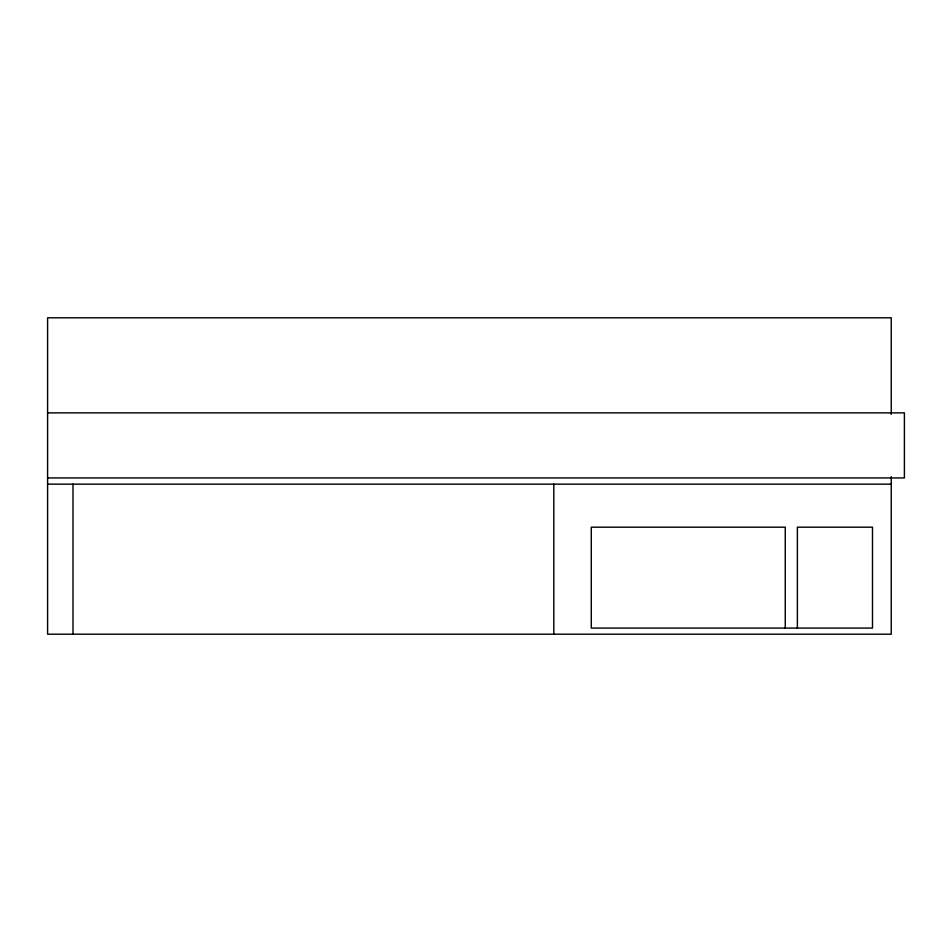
<?xml version="1.0" encoding="UTF-8"?>
<svg xmlns="http://www.w3.org/2000/svg" width="952" height="952" viewBox="0 0 952 952"><rect width="100%" height="100%" fill="white"/><g stroke="black" fill="none" stroke-linecap="round" stroke-linejoin="round"><path stroke-width="1.43" d="M47.6 412.87L904.4 412.87L904.4 477.928L47.6 477.928M47.6 484.151L891.239 484.151M891.239 414.358L891.239 317.801L47.6 317.801L47.6 634.199L891.239 634.199L891.239 476.738M797.383 628.082L797.383 527.182L872.496 527.182L872.496 628.082L591.287 628.082L591.287 527.182L785.245 527.182L785.245 628.082M553.814 484.151L553.814 634.199M72.995 484.151L72.995 634.199"/></g></svg>
